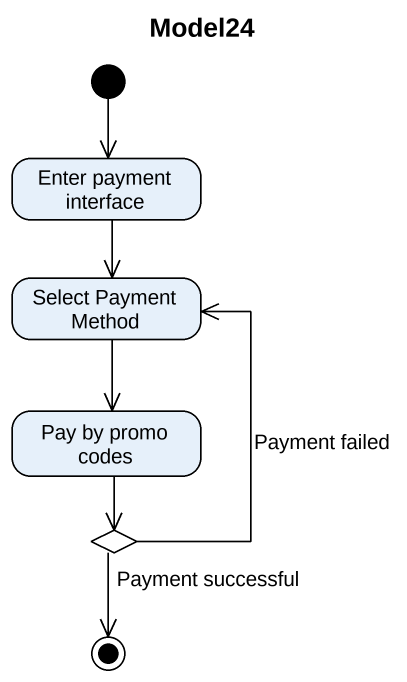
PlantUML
@startuml
title Model24
hide empty description
state "Enter payment interface" as Enter_payment_interface
state "Select Payment Method" as Select_Payment_Method
state "Pay by promo codes" as Pay_by_promo_codes
state choice1 <<choice>>
[*] --> Enter_payment_interface
Enter_payment_interface --> Select_Payment_Method
Select_Payment_Method --> Pay_by_promo_codes
Pay_by_promo_codes --> choice1
choice1 -up-> Select_Payment_Method : Payment failed
choice1 --> [*] : Payment successful
@enduml
